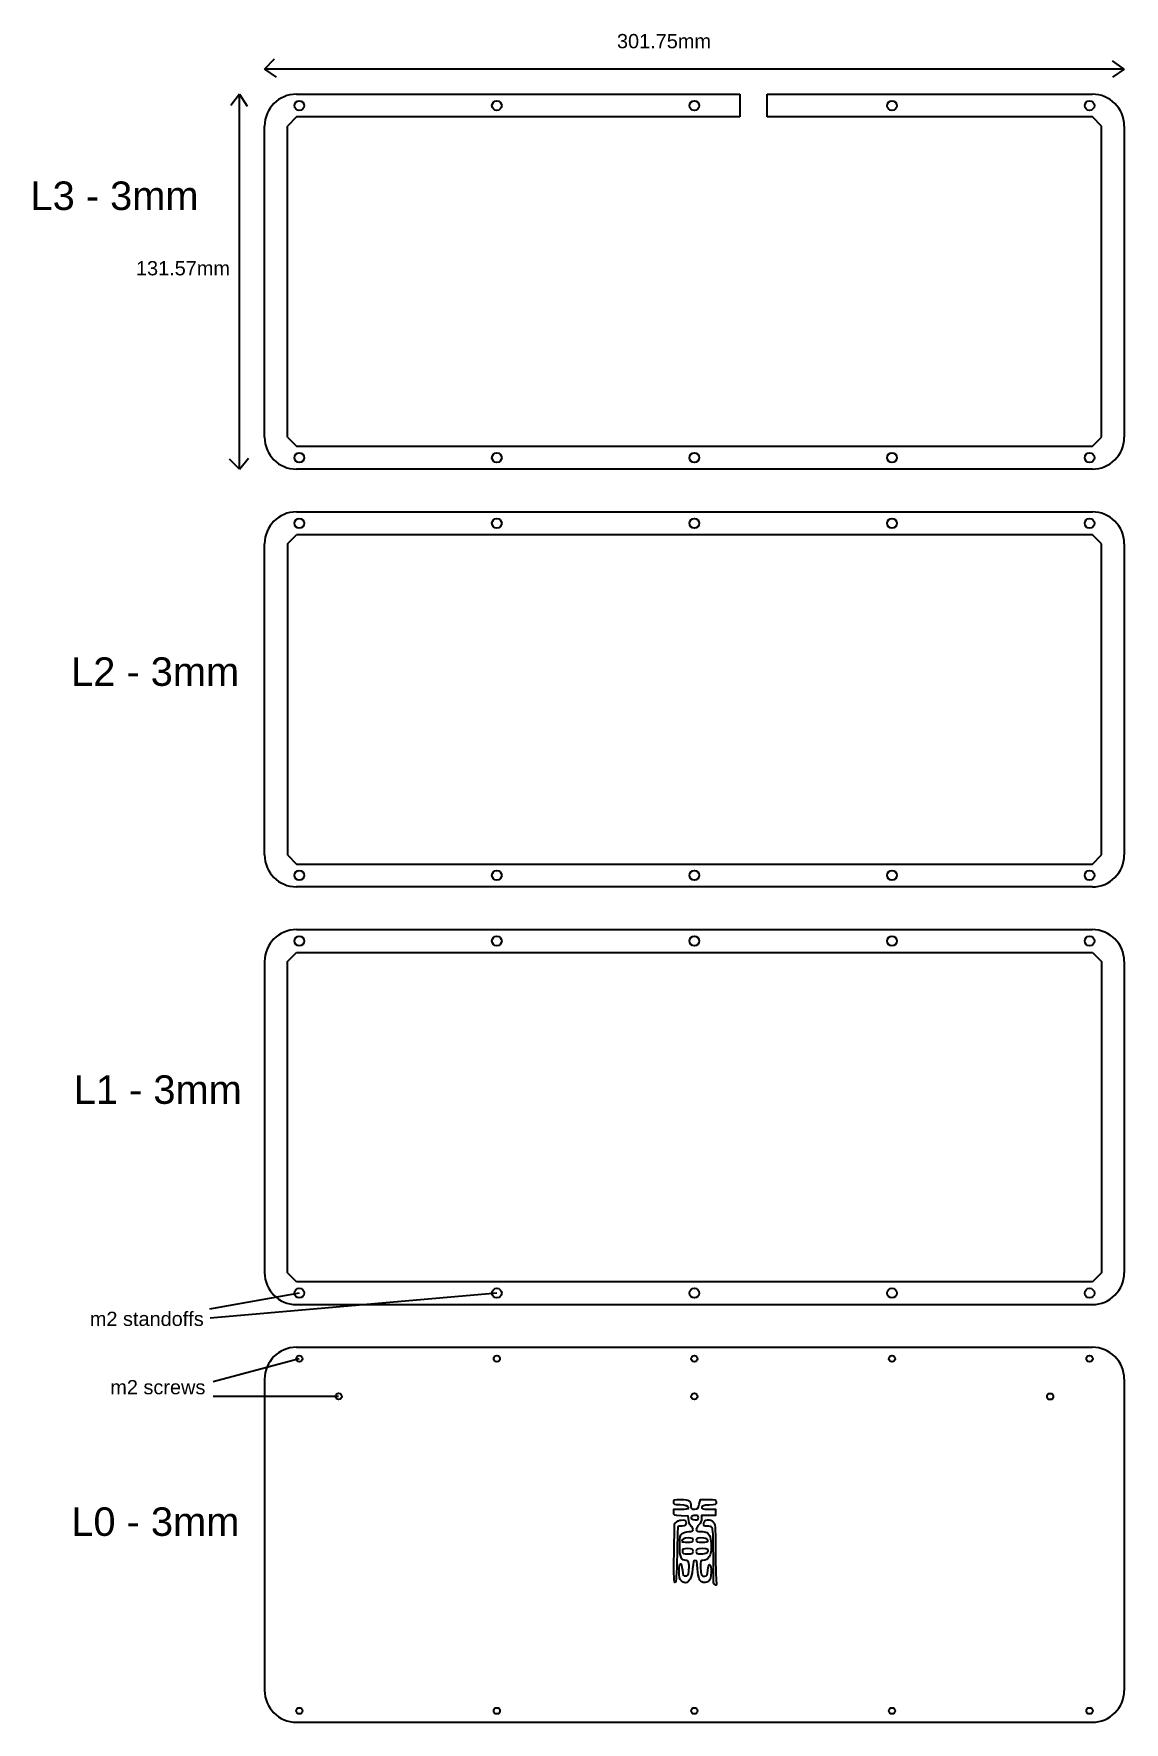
# Model space of a CAD drawing. Header units: millimetres. Extents: x -45 to 727, y -346 to 246.
# Drawn here: x -45 to 338, y -346 to 246 of the extents above; entities that cross this region are included whole.
import ezdxf

# ---------------------------------------------------------------- set-up
doc = ezdxf.new("R2010")
doc.units = ezdxf.units.MM
doc.header["$MEASUREMENT"] = 0
doc.layers.add('LAYER_1', color=7, linetype='Continuous')

msp = doc.modelspace()

# ---------------------------------------------------------------- linework, layer by layer
at = {"linetype": 'Continuous'}
for p, q in [((36.45, 233.64), (39.98, 237.18)), ((338.2, 233.64), (36.45, 233.64)), ((36.45, 233.64), (40.55, 230.78)), ((338.2, 233.64), (334.1, 236.51)), ((338.2, 233.64), (334.12, 230.76)), ((27.62, 224.82), (24.61, 220.82)), ((27.62, 93.25), (27.62, 224.82)), ((27.62, 224.82), (30.39, 220.65)), ((47.62, 224.82), (203.28, 224.82)), ((203.28, 224.82), (203.28, 216.82)), ((212.89, 216.82), (212.89, 224.82)), ((212.89, 224.82), (327.02, 224.82)), ((36.45, 104.42), (36.45, 213.64)), ((47.62, 216.82), (44.45, 213.64)), ((44.45, 104.42), (44.45, 213.64)), ((203.28, 216.82), (47.62, 216.82)), ((327.02, 216.82), (212.89, 216.82)), ((330.2, 213.64), (327.02, 216.82)), ((330.2, 104.42), (330.2, 213.64)), ((338.2, 213.64), (338.2, 104.42)), ((44.45, 104.42), (47.62, 101.25)), ((47.62, 101.25), (327.02, 101.25)), ((327.02, 101.25), (330.2, 104.42)), ((27.62, 93.25), (24.09, 96.79)), ((27.62, 93.25), (30.76, 97.14)), ((327.02, 93.25), (47.62, 93.25)), ((47.62, 78.25), (327.02, 78.25)), ((36.45, -42.15), (36.45, 67.07)), ((44.45, 67.07), (47.62, 70.25)), ((44.45, 67.07), (44.45, -42.15)), ((327.02, 70.25), (47.62, 70.25)), ((330.2, 67.07), (327.02, 70.25)), ((330.2, -42.15), (330.2, 67.07)), ((338.2, 67.07), (338.2, -42.15)), ((44.45, -42.15), (47.62, -45.32)), ((47.62, -45.32), (327.02, -45.32)), ((327.02, -45.32), (330.2, -42.15)), ((327.02, -53.32), (47.62, -53.32)), ((47.62, -68.32), (327.02, -68.32)), ((44.45, -79.5), (47.62, -76.32)), ((47.62, -76.32), (327.02, -76.32)), ((327.02, -76.32), (330.2, -79.5)), ((36.45, -79.5), (36.45, -188.72)), ((44.45, -188.72), (44.45, -79.5)), ((330.2, -79.5), (330.2, -188.72)), ((338.2, -79.5), (338.2, -188.72)), ((47.62, -191.89), (44.45, -188.72)), ((330.2, -188.72), (327.02, -191.89)), ((327.02, -191.89), (47.62, -191.89)), ((48.62, -195.89), (17.13, -201.51)), ((117.97, -195.89), (17.32, -204.67)), ((47.62, -199.89), (327.02, -199.89)), ((48.62, -218.89), (18.46, -227.07)), ((47.62, -214.89), (327.02, -214.89)), ((36.45, -226.07), (36.45, -335.29)), ((338.2, -226.07), (338.2, -335.29)), ((62.45, -232.12), (18.46, -232.12)), ((47.62, -346.46), (327.02, -346.46))]:
    msp.add_line(p, q, dxfattribs=at)
for centre, radius in [((48.62, 220.82), 1.7), ((117.97, 220.82), 1.7), ((187.32, 220.82), 1.7), ((256.67, 220.82), 1.7), ((326.02, 220.82), 1.7), ((48.62, 97.25), 1.7), ((117.97, 97.25), 1.7), ((187.32, 97.25), 1.7), ((256.67, 97.25), 1.7), ((326.02, 97.25), 1.7), ((48.62, 74.25), 1.7), ((117.97, 74.25), 1.7), ((187.32, 74.25), 1.7), ((256.67, 74.25), 1.7), ((326.02, 74.25), 1.7), ((48.62, -49.32), 1.7), ((117.97, -49.32), 1.7), ((187.32, -49.32), 1.7), ((256.67, -49.32), 1.7), ((326.02, -49.32), 1.7), ((48.62, -72.32), 1.7), ((117.97, -72.32), 1.7), ((187.32, -72.32), 1.7), ((256.67, -72.32), 1.7), ((326.02, -72.32), 1.7), ((48.62, -195.89), 1.7), ((117.97, -195.89), 1.7), ((187.32, -195.89), 1.7), ((256.67, -195.89), 1.7), ((326.02, -195.89), 1.7), ((48.62, -218.89), 1.1), ((117.97, -218.89), 1.1), ((187.32, -218.89), 1.1), ((256.67, -218.89), 1.1), ((326.02, -218.89), 1.1), ((48.62, -342.46), 1.1), ((117.97, -342.46), 1.1), ((187.32, -342.46), 1.1), ((256.67, -342.46), 1.1), ((326.02, -342.46), 1.1)]:
    msp.add_circle(centre, radius)
for centre in [(62.45, -232.12), (187.32, -232.14), (312.2, -232.16)]:
    msp.add_circle(centre, 1.1, dxfattribs=at)
for centre, radius, start, end in [((47.62, 213.64), 11.17, 90, 180), ((327.02, 213.64), 11.18, 0, 90), ((47.62, 104.42), 11.17, 180, 270), ((327.02, 104.42), 11.18, 270, 0), ((47.62, 67.07), 11.17, 90, 180), ((327.02, 67.07), 11.18, 0, 90), ((47.62, -42.15), 11.17, 180, 270), ((327.02, -42.15), 11.18, 270, 0), ((47.62, -79.5), 11.17, 90, 180), ((327.02, -79.5), 11.18, 0, 90), ((47.62, -188.72), 11.17, 180, 270), ((327.02, -188.72), 11.18, 270, 0), ((47.62, -226.07), 11.17, 90, 180), ((327.02, -226.07), 11.18, 0, 90), ((47.62, -335.29), 11.17, 180, 270), ((327.02, -335.29), 11.18, 270, 360)]:
    msp.add_arc(centre, radius, start, end, dxfattribs=at)
at = {"color": 5, "linetype": 'Continuous'}
for centre, radius, start, end in [((194.96, -297.3), 1, 186.18314, 270.95902), ((194.98, -298.19), 0.114, 271.32865, 1.32865)]:
    msp.add_arc(centre, radius, start, end, dxfattribs=at)
at = {"layer": 'LAYER_1', "color": 5}
for points in [[(180.09, -272.79), (180.09, -271.68), (182.72, -271.68)], [(189.01, -269.99), (189.46, -268.3), (192.18, -268.3)], [(192.25, -271.68), (194.72, -271.68), (194.72, -273.93), (189.84, -273.93), (189.84, -275.07)], [(180.17, -287.24), (180.28, -276.86), (181.19, -276.13)], [(185.37, -275.75), (185.15, -274.12), (182.62, -274)], [(193.97, -297.41), (193.97, -287.99)], [(194.95, -296.33), (195.09, -298.19)]]:
    msp.add_lwpolyline(points, dxfattribs=at)
for points in [[(180.09, -269.24), (180.09, -268.33), (180.17, -268.3), (182.7, -268.3)], [(182.27, -270.18), (180.2, -270.18), (180.09, -270.13), (180.09, -269.24)], [(185.34, -271.38), (185.34, -270.6), (184.25, -270.18), (182.27, -270.18)], [(182.7, -268.3), (185.54, -268.3), (186.09, -268.69), (186.09, -270.72)], [(182.72, -271.68), (184.16, -271.68), (185.34, -271.54), (185.34, -271.38)], [(186.09, -270.72), (186.09, -271.55), (186.25, -271.68), (187.32, -271.68)], [(187.32, -271.68), (188.47, -271.68), (188.59, -271.56), (189.01, -269.99)], [(189.91, -271.02), (189.8, -271.59), (190.1, -271.68), (192.25, -271.68)], [(192.52, -270.26), (190.5, -270.34), (190.01, -270.49), (189.91, -271.02)], [(192.18, -268.3), (194.81, -268.3), (194.9, -268.34), (194.96, -269.22)], [(194.96, -269.22), (195.01, -270.1), (194.9, -270.15), (192.52, -270.26)], [(182.62, -274), (180.09, -273.89), (180.09, -273.89), (180.09, -272.79)], [(181.19, -276.13), (181.76, -275.66), (182.53, -275.43), (183.25, -275.5)], [(181.51, -277.79), (181.47, -277.83), (181.34, -282.24), (181.23, -287.58)], [(183, -277.61), (182.22, -277.67), (181.56, -277.75), (181.51, -277.79)], [(184.4, -276.55), (184.4, -277.37), (184.22, -277.51), (183, -277.61)], [(183.25, -275.5), (184.2, -275.6), (184.4, -275.78), (184.4, -276.55)], [(186.22, -277.74), (185.85, -277.53), (185.5, -276.71), (185.37, -275.75)], [(186.28, -274.3), (185.88, -274.94), (186.46, -275.43), (187.61, -275.43)], [(186.84, -278.82), (186.84, -278.42), (186.56, -277.93), (186.22, -277.74)], [(187.61, -273.93), (187.01, -273.93), (186.41, -274.1), (186.28, -274.3)], [(188.72, -274.68), (188.72, -274.1), (188.47, -273.93), (187.61, -273.93)], [(187.61, -275.43), (188.47, -275.43), (188.72, -275.26), (188.72, -274.68)], [(188.9, -277.15), (188.39, -277.66), (187.97, -278.42), (187.97, -278.82)], [(189.84, -275.07), (189.84, -275.79), (189.49, -276.56), (188.9, -277.15)], [(191.8, -277.68), (190.65, -277.68), (190.55, -277.59), (190.66, -276.65)], [(190.66, -276.65), (190.76, -275.79), (190.98, -275.6), (191.97, -275.5)], [(193.52, -278.13), (193.27, -277.88), (192.5, -277.68), (191.8, -277.68)], [(191.97, -275.5), (192.8, -275.42), (193.41, -275.63), (193.94, -276.16)], [(193.97, -287.99), (193.97, -281.17), (193.84, -278.45), (193.52, -278.13)], [(193.94, -276.16), (194.68, -276.89), (194.72, -277.35), (194.72, -285.65)], [(182.15, -284.54), (182.15, -281.26), (182.22, -280.93), (183.04, -280.27)], [(185.23, -281.8), (183.73, -281.8), (182.72, -282.29), (182.93, -283)], [(182.93, -283), (183.11, -283.17), (183.64, -283.3), (184.78, -283.3)], [(183.04, -280.27), (183.57, -279.84), (184.5, -279.55), (185.38, -279.55)], [(184.78, -283.3), (186.59, -283.3), (186.84, -283.21), (186.84, -282.55)], [(186.84, -282.55), (186.84, -281.92), (186.59, -281.8), (185.23, -281.8)], [(185.38, -279.55), (186.58, -279.55), (186.84, -279.42), (186.84, -278.82)], [(187.97, -278.82), (187.97, -279.43), (188.23, -279.55), (189.49, -279.55)], [(189.43, -281.8), (188.22, -281.8), (187.97, -281.93), (187.97, -282.55)], [(187.97, -282.55), (187.97, -283.21), (188.22, -283.3), (190.03, -283.3)], [(192.09, -282.78), (192.09, -282.11), (191.27, -281.8), (189.43, -281.8)], [(189.49, -279.55), (190.33, -279.55), (191.32, -279.72), (191.7, -279.92)], [(190.03, -283.3), (191.54, -283.3), (192.09, -283.16), (192.09, -282.78)], [(191.7, -279.92), (192.62, -280.41), (193.22, -282.25), (193.22, -284.62)], [(180.54, -297.47), (180.15, -297.6), (180.08, -295.62), (180.17, -287.24)], [(181.23, -287.58), (181.07, -295.07), (180.92, -297.34), (180.54, -297.47)], [(181.97, -293.4), (181.97, -290.15), (182.8, -289.91), (183.09, -293.08)], [(184.42, -289.68), (182.7, -289.68), (182.15, -288.43), (182.15, -284.54)], [(184.97, -285.55), (183.4, -285.55), (183.09, -285.67), (183.09, -286.24)], [(183.09, -286.24), (183.09, -287.25), (183.41, -287.43), (185.22, -287.43)], [(185.39, -290.9), (185.29, -289.93), (185.09, -289.68), (184.42, -289.68)], [(186.84, -286.49), (186.84, -285.62), (186.72, -285.55), (184.97, -285.55)], [(185.22, -287.43), (186.7, -287.43), (186.84, -287.35), (186.84, -286.49)], [(187.59, -289.68), (187.06, -289.68), (186.91, -290.19), (186.71, -292.58)], [(188.44, -292.63), (188.27, -290.17), (188.13, -289.68), (187.59, -289.68)], [(190.03, -285.55), (188.08, -285.55), (187.97, -285.6), (187.97, -286.49)], [(187.97, -286.49), (187.97, -287.34), (188.11, -287.43), (189.58, -287.43)], [(190.24, -289.68), (189.54, -289.68), (189.47, -289.9), (189.47, -292.02)], [(189.58, -287.43), (190.46, -287.43), (191.39, -287.23), (191.64, -286.98)], [(191.64, -286.98), (192.63, -285.99), (192.13, -285.55), (190.03, -285.55)], [(193.22, -284.62), (193.22, -288.02), (192.24, -289.68), (190.24, -289.68)], [(194.72, -285.65), (194.73, -290.44), (194.88, -295.25), (194.95, -296.33)], [(182.74, -296.83), (182.1, -296.19), (181.97, -295.58), (181.97, -293.4)], [(186.71, -292.58), (186.35, -296.83), (184.61, -298.7), (182.74, -296.83)], [(183.09, -293.08), (183.26, -294.95), (183.35, -295.12), (184.22, -295.12)], [(184.22, -295.12), (185.03, -295.12), (185.18, -294.92), (185.34, -293.62)], [(185.34, -293.62), (185.44, -292.79), (185.47, -291.57), (185.39, -290.9)], [(190.38, -297.39), (189.11, -297.07), (188.67, -295.99), (188.44, -292.63)], [(189.47, -292.02), (189.48, -294.77), (189.79, -295.41), (191.01, -295.24)], [(193.15, -292.76), (193.41, -296.22), (192.4, -297.9), (190.38, -297.39)], [(191.01, -295.24), (191.8, -295.13), (191.92, -294.88), (192.09, -293.05)], [(192.09, -293.05), (192.31, -290.64), (192.97, -290.45), (193.15, -292.76)]]:
    msp.add_open_spline(points, degree=3, dxfattribs=at)

# ---------------------------------------------------------------- texts
at = {"linetype": 'Continuous', "attachment_point": 1}
for s, width, insert, char_height in [('{\\fArial|b0|i0|c0|p0;301.75mm}', 52.6534, (160.14, 245.94), 5), ('{\\fArial|b0|i0|c0|p0;L3 - 3mm}', 86.0146, (-45.72, 194.18), 10), ('{\\fArial|b0|i0|c0|p0;131.57mm}', 19.0283, (-8.7, 166.25), 5), ('{\\fArial|b0|i0|c0|p0;L2 - 3mm}', 67.3158, (-31.46, 27.2), 10), ('{\\fArial|b0|i0|c0|p0;L1 - 3mm}', 79.283, (-30.54, -119.47), 10), ('{\\fArial|b0|i0|c0|p0;m2 standoffs}', 48.787, (-24.89, -202.41), 5), ('{\\fArial|b0|i0|c0|p0;m2 screws}', 45.0412, (-17.71, -226.39), 5), ('{\\fArial|b0|i0|c0|p0;L0 - 3mm}', 61.5416, (-31.39, -271.07), 10)]:
    msp.add_mtext_dynamic_manual_height_columns(s, width=width, gutter_width=1, heights=[0], dxfattribs=dict(at, insert=insert, char_height=char_height))

doc.saveas('drawing.dxf')
